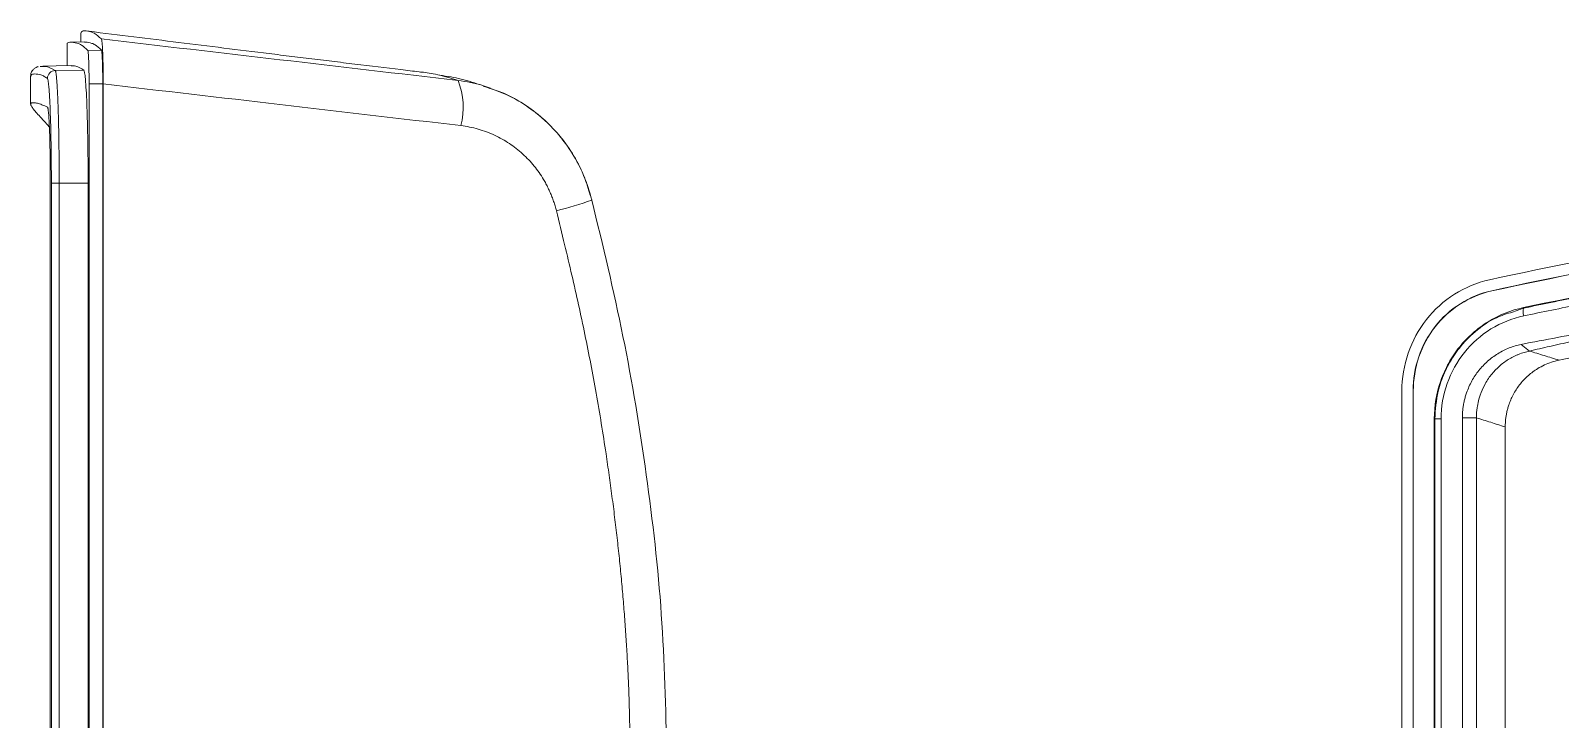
# Model space of a CAD drawing. Header units: inches. Extents: x 1474 to 3696, y 573 to 1061.
# Drawn here: x 2634.7 to 2702, y 879.4 to 909.7 of the extents above; entities that cross this region are included whole.
import ezdxf

# ---------------------------------------------------------------- set-up
doc = ezdxf.new("R2010")
doc.units = ezdxf.units.IN

msp = doc.modelspace()

# ---------------------------------------------------------------- linework, layer by layer
at = {"color": 7, "linetype": 'Continuous', "lineweight": 15}
for p, q in [((2636.925, 909.609), (2636.925, 909.211)), ((2636.325, 909.111), (2636.325, 908.175)), ((2637.103, 909.214), (2636.481, 909.203)), ((2637.837, 908.856), (2637.236, 908.845)), ((2634.725, 907.706), (2634.725, 906.475)), ((2634.748, 907.706), (2634.747, 907.714)), ((2635.142, 908.137), (2635.258, 908.136)), ((2637.063, 907.979), (2635.805, 907.958)), ((2637.294, 907.367), (2637.294, 848.342)), ((2637.895, 907.367), (2637.294, 907.367)), ((2637.895, 907.367), (2637.895, 848.342)), ((2637.916, 848.342), (2637.916, 907.367)), ((2654.948, 907.186), (2654.684, 907.271)), ((2635.589, 903.089), (2635.589, 852.62)), ((2635.979, 903.013), (2635.636, 903.013)), ((2635.636, 903.013), (2635.636, 852.696)), ((2637.252, 903.013), (2635.979, 903.013)), ((2635.979, 903.013), (2635.979, 852.696)), ((2637.252, 903.013), (2637.252, 852.696)), ((2698.978, 898.276), (2698.98, 898.265)), ((2700.373, 897.534), (2700.377, 897.512)), ((2700.632, 895.624), (2700.268, 895.917)), ((2695.025, 893.866), (2695.025, 861.843)), ((2695.514, 861.843), (2695.514, 893.866)), ((2695.525, 893.866), (2695.514, 893.866)), ((2695.525, 861.843), (2695.525, 893.866)), ((2696.449, 863.068), (2696.449, 892.641)), ((2696.473, 892.641), (2696.449, 892.641)), ((2696.75, 892.641), (2696.473, 892.641)), ((2696.473, 863.068), (2696.473, 892.641)), ((2696.75, 863.068), (2696.75, 892.641)), ((2697.684, 863.021), (2697.684, 892.688)), ((2698.301, 892.688), (2697.684, 892.688)), ((2698.301, 863.021), (2698.301, 892.688)), ((2699.57, 863.423), (2699.57, 892.286))]:
    msp.add_line(p, q, dxfattribs=at)
at = {"color": 8, "linetype": 'Continuous', "lineweight": 15}
msp.add_line((2699.888, 897.339), (2700.377, 897.512), dxfattribs=at)
at = {"color": 7, "linetype": 'Continuous', "lineweight": 15, "flags": 128}
for points in [[(2636.501, 908.178), (2635.845, 908.166), (2635.258, 908.156)], [(2659.397, 902.282), (2659.409, 902.267), (2659.405, 902.263)]]:
    msp.add_lwpolyline(points, dxfattribs=at)
at = {"color": 7, "linetype": 'Continuous', "lineweight": 15}
for centre, radius, start, end in [((2635.812, 907.607), 0.35, 91.08107, 179.93497), ((2650.63, 906.337), 3.121, 345.10478, 22.2538), ((2700.864, 897.349), 0.513, 161.49735, 200.49095)]:
    msp.add_arc(centre, radius, start, end, dxfattribs=at)
at = {"color": 8, "linetype": 'Continuous', "lineweight": 15}
msp.add_arc((2655.176, 913.525), 12.03, 282.80595, 290.58228, dxfattribs=at)
at = {"color": 7, "linetype": 'Continuous', "lineweight": 15}
for points, knots in [([(2637.837, 909.345), (2637.73, 909.442), (2637.515, 909.636), (2637.236, 909.698), (2636.977, 909.718), (2636.951, 909.643), (2636.939, 909.609)], [0, 0, 0, 0, 0.259299, 0.518617, 0.778253, 1, 1, 1, 1]), ([(2651.811, 907.9), (2651.544, 907.933), (2650.63, 908.044), (2649.357, 908.197), (2647.989, 908.363), (2646.978, 908.486), (2645.965, 908.61), (2644.618, 908.775), (2642.928, 908.984), (2640.95, 909.23), (2638.995, 909.473), (2637.702, 909.633), (2637.049, 909.714)], [0, 0, 0, 0, 0.059136, 0.202588, 0.270641, 0.33613, 0.399712, 0.462594, 0.58976, 0.722028, 0.859506, 1, 1, 1, 1]), ([(2833.728, 909.345), (2830.888, 909.47), (2828.048, 909.548), (2822.367, 909.653), (2819.527, 909.68), (2813.845, 909.708), (2811.003, 909.708), (2805.319, 909.671), (2802.475, 909.634), (2793.944, 909.458), (2788.272, 909.26), (2776.949, 908.68), (2771.297, 908.303), (2762.836, 907.646), (2760.018, 907.411), (2754.388, 906.91), (2751.575, 906.646), (2745.959, 906.07), (2743.159, 905.758), (2737.576, 905.077), (2734.793, 904.707), (2729.24, 903.918), (2726.469, 903.5), (2720.927, 902.641), (2718.156, 902.202), (2712.62, 901.308), (2709.854, 900.856), (2704.344, 899.88), (2701.599, 899.355), (2698.872, 898.754)], [0, 0, 0, 0, 0.0625, 0.0625, 0.125, 0.125, 0.1875, 0.1875, 0.25, 0.25, 0.375, 0.375, 0.5, 0.5, 0.5625, 0.5625, 0.625, 0.625, 0.6875, 0.6875, 0.75, 0.75, 0.8125, 0.8125, 0.875, 0.875, 0.9375, 0.9375, 1, 1, 1, 1]), ([(2636.335, 909.111), (2636.332, 909.117), (2636.312, 909.154), (2636.362, 909.179), (2636.436, 909.205), (2636.589, 909.204), (2636.772, 909.168), (2636.996, 909.068), (2637.142, 908.933), (2637.236, 908.845)], [0, 0, 0, 0, 0.026676, 0.15104, 0.275403, 0.399765, 0.648491, 0.772854, 1, 1, 1, 1]), ([(2637.09, 909.211), (2637.111, 909.212), (2637.203, 909.215), (2637.373, 909.178), (2637.596, 909.079), (2637.742, 908.943), (2637.837, 908.856)], [0, 0, 0, 0, 0.107124, 0.477029, 0.66198, 1, 1, 1, 1]), ([(2637.916, 907.367), (2637.916, 907.494), (2637.915, 907.62), (2637.913, 907.866), (2637.912, 907.989), (2637.908, 908.224), (2637.905, 908.335), (2637.9, 908.547), (2637.896, 908.647), (2637.889, 908.829), (2637.885, 908.911), (2637.877, 909.056), (2637.872, 909.12), (2637.858, 909.274), (2637.848, 909.334), (2637.837, 909.345)], [0, 0, 0, 0, 0.125, 0.125, 0.25, 0.25, 0.375, 0.375, 0.5, 0.5, 0.625, 0.625, 0.75, 0.75, 1, 1, 1, 1]), ([(2698.978, 898.276), (2701.696, 898.875), (2704.438, 899.4), (2709.945, 900.374), (2712.709, 900.828), (2718.244, 901.721), (2721.014, 902.16), (2726.555, 903.019), (2729.326, 903.436), (2734.878, 904.224), (2737.659, 904.593), (2743.238, 905.275), (2746.035, 905.584), (2751.64, 906.159), (2754.448, 906.425), (2760.073, 906.924), (2762.889, 907.159), (2771.349, 907.816), (2777.003, 908.193), (2788.327, 908.772), (2793.997, 908.97), (2802.508, 909.144), (2805.346, 909.182), (2811.021, 909.218), (2813.858, 909.218), (2819.531, 909.191), (2822.367, 909.164), (2828.038, 909.059), (2830.873, 908.98), (2833.706, 908.856)], [0, 0, 0, 0, 0.0625, 0.0625, 0.125, 0.125, 0.1875, 0.1875, 0.25, 0.25, 0.3125, 0.3125, 0.375, 0.375, 0.4375, 0.4375, 0.5, 0.5, 0.625, 0.625, 0.75, 0.75, 0.8125, 0.8125, 0.875, 0.875, 0.9375, 0.9375, 1, 1, 1, 1]), ([(2698.98, 898.265), (2701.698, 898.865), (2704.44, 899.389), (2709.947, 900.364), (2712.712, 900.818), (2718.247, 901.71), (2721.017, 902.15), (2726.557, 903.008), (2729.328, 903.426), (2734.88, 904.214), (2737.661, 904.583), (2743.24, 905.265), (2746.037, 905.573), (2751.641, 906.149), (2754.45, 906.415), (2760.074, 906.914), (2762.891, 907.149), (2771.351, 907.806), (2777.004, 908.182), (2788.328, 908.761), (2793.998, 908.959), (2802.509, 909.134), (2805.347, 909.172), (2811.021, 909.208), (2813.858, 909.207), (2819.531, 909.18), (2822.367, 909.153), (2828.038, 909.048), (2830.873, 908.97), (2833.706, 908.845)], [0, 0, 0, 0, 0.0625, 0.0625, 0.125, 0.125, 0.1875, 0.1875, 0.25, 0.25, 0.3125, 0.3125, 0.375, 0.375, 0.4375, 0.4375, 0.5, 0.5, 0.625, 0.625, 0.75, 0.75, 0.8125, 0.8125, 0.875, 0.875, 0.9375, 0.9375, 1, 1, 1, 1]), ([(2637.236, 908.845), (2637.244, 908.837), (2637.251, 908.793), (2637.262, 908.678), (2637.265, 908.631), (2637.272, 908.524), (2637.275, 908.461), (2637.28, 908.325), (2637.282, 908.252), (2637.287, 908.093), (2637.288, 908.008), (2637.293, 907.746), (2637.294, 907.557), (2637.294, 907.367)], [0, 0, 0, 0, 0.25, 0.25, 0.375, 0.375, 0.5, 0.5, 0.625, 0.625, 0.75, 0.75, 1, 1, 1, 1]), ([(2637.837, 908.856), (2637.844, 908.848), (2637.852, 908.803), (2637.863, 908.687), (2637.866, 908.64), (2637.872, 908.532), (2637.875, 908.469), (2637.881, 908.332), (2637.883, 908.258), (2637.887, 908.098), (2637.889, 908.013), (2637.894, 907.749), (2637.895, 907.559), (2637.895, 907.367)], [0, 0, 0, 0, 0.25, 0.25, 0.375, 0.375, 0.5, 0.5, 0.625, 0.625, 0.75, 0.75, 1, 1, 1, 1]), ([(2635.057, 908.13), (2635.05, 908.129), (2635.028, 908.123), (2634.988, 908.107), (2634.938, 908.082), (2634.889, 908.049), (2634.842, 908.008), (2634.789, 907.947), (2634.744, 907.855), (2634.727, 907.779), (2634.726, 907.738), (2634.725, 907.714)], [0, 0, 0, 0, 0.072673, 0.232411, 0.394836, 0.510523, 0.591533, 0.674383, 0.74671, 0.848742, 1, 1, 1, 1]), ([(2635.462, 907.608), (2635.484, 907.591), (2635.506, 907.46), (2635.548, 906.986), (2635.568, 906.644), (2635.6, 905.797), (2635.613, 905.292), (2635.631, 904.196), (2635.636, 903.604), (2635.636, 903.013)], [0, 0, 0, 0, 0.25, 0.25, 0.5, 0.5, 0.75, 0.75, 1, 1, 1, 1]), ([(2635.805, 907.958), (2635.808, 907.954), (2635.813, 907.948), (2635.821, 907.926), (2635.829, 907.895), (2635.836, 907.855), (2635.844, 907.806), (2635.851, 907.749), (2635.858, 907.684), (2635.865, 907.612), (2635.872, 907.533), (2635.879, 907.447), (2635.885, 907.355), (2635.891, 907.257), (2635.897, 907.154), (2635.903, 907.046), (2635.909, 906.934), (2635.914, 906.818), (2635.919, 906.699), (2635.924, 906.576), (2635.929, 906.45), (2635.933, 906.321), (2635.937, 906.191), (2635.941, 906.058), (2635.945, 905.925), (2635.948, 905.79), (2635.952, 905.654), (2635.955, 905.518), (2635.958, 905.381), (2635.96, 905.245), (2635.963, 905.109), (2635.965, 904.973), (2635.967, 904.838), (2635.969, 904.704), (2635.97, 904.571), (2635.972, 904.44), (2635.973, 904.31), (2635.975, 904.181), (2635.976, 904.055), (2635.976, 903.93), (2635.977, 903.807), (2635.978, 903.687), (2635.978, 903.568), (2635.979, 903.453), (2635.979, 903.339), (2635.979, 903.228), (2635.979, 903.12), (2635.979, 903.048), (2635.979, 903.013)], [0, 0, 0, 0, 0.029649, 0.058925, 0.087839, 0.116399, 0.144614, 0.172485, 0.20001, 0.227186, 0.254012, 0.280489, 0.306616, 0.332394, 0.35782, 0.382894, 0.407614, 0.431981, 0.455995, 0.479656, 0.502966, 0.525928, 0.548541, 0.570807, 0.592724, 0.614293, 0.635513, 0.656382, 0.676901, 0.697068, 0.716884, 0.736349, 0.755464, 0.774227, 0.79264, 0.810701, 0.828411, 0.845767, 0.862771, 0.87942, 0.895716, 0.91166, 0.927253, 0.942497, 0.957393, 0.971941, 0.986144, 1, 1, 1, 1]), ([(2636.506, 908.164), (2636.572, 908.167), (2636.731, 908.173), (2636.94, 908.051), (2637.063, 907.979)], [0, 0, 0, 0, 0.410927, 1, 1, 1, 1]), ([(2637.063, 907.979), (2637.075, 907.97), (2637.087, 907.93), (2637.105, 907.826), (2637.11, 907.784), (2637.122, 907.685), (2637.128, 907.628), (2637.145, 907.435), (2637.156, 907.28), (2637.176, 906.918), (2637.186, 906.709), (2637.204, 906.253), (2637.212, 906.005), (2637.226, 905.469), (2637.232, 905.182), (2637.242, 904.593), (2637.245, 904.288), (2637.25, 903.655), (2637.252, 903.335), (2637.252, 903.013)], [0, 0, 0, 0, 0.125, 0.125, 0.1875, 0.1875, 0.25, 0.25, 0.375, 0.375, 0.5, 0.5, 0.625, 0.625, 0.75, 0.75, 0.875, 0.875, 1, 1, 1, 1]), ([(2651.811, 907.899), (2651.849, 907.895), (2651.983, 907.884), (2652.248, 907.846), (2652.614, 907.779), (2653.033, 907.678), (2653.355, 907.573), (2653.518, 907.519)], [0, 0, 0, 0, 0.085215, 0.301764, 0.535424, 0.764062, 1, 1, 1, 1]), ([(2654.567, 907.308), (2654.421, 907.356), (2653.939, 907.514), (2653.306, 907.67), (2652.871, 907.73), (2652.705, 907.753)], [0, 0, 0, 0, 0.211691, 0.698555, 1, 1, 1, 1]), ([(2700.373, 897.534), (2702.981, 898.085), (2705.609, 898.575), (2710.882, 899.492), (2713.528, 899.921), (2718.824, 900.771), (2721.474, 901.193), (2726.775, 902.013), (2729.425, 902.412), (2734.736, 903.166), (2737.398, 903.522), (2742.733, 904.179), (2745.407, 904.478), (2750.766, 905.036), (2753.452, 905.294), (2758.831, 905.781), (2761.524, 906.009), (2769.614, 906.654), (2775.02, 907.027), (2783.141, 907.476), (2785.85, 907.606), (2791.271, 907.823), (2793.983, 907.911), (2799.411, 908.051), (2802.125, 908.101), (2807.553, 908.164), (2810.267, 908.178), (2815.694, 908.177), (2818.407, 908.163), (2823.832, 908.104), (2826.545, 908.058), (2829.257, 907.979)], [0, 0, 0, 0, 0.0625, 0.0625, 0.125, 0.125, 0.1875, 0.1875, 0.25, 0.25, 0.3125, 0.3125, 0.375, 0.375, 0.4375, 0.4375, 0.5, 0.5, 0.625, 0.625, 0.6875, 0.6875, 0.75, 0.75, 0.8125, 0.8125, 0.875, 0.875, 0.9375, 0.9375, 1, 1, 1, 1]), ([(2700.377, 897.512), (2700.779, 897.596), (2701.598, 897.767), (2702.856, 898.018), (2704.168, 898.272), (2705.533, 898.527), (2706.952, 898.784), (2708.425, 899.043), (2709.951, 899.304), (2711.529, 899.568), (2713.158, 899.836), (2714.836, 900.109), (2716.564, 900.386), (2718.339, 900.67), (2720.161, 900.96), (2723.172, 901.434), (2726.755, 901.988), (2730.278, 902.509), (2732.923, 902.887), (2735.127, 903.191), (2737.82, 903.547), (2740.971, 903.944), (2745.208, 904.435), (2750.75, 905.018), (2757.785, 905.676), (2763.748, 906.171), (2768.12, 906.504), (2770.422, 906.671), (2772.787, 906.835), (2775.2, 906.994), (2777.644, 907.145), (2780.093, 907.287), (2782.527, 907.418), (2784.935, 907.537), (2787.334, 907.644), (2789.774, 907.742), (2792.319, 907.832), (2794.998, 907.915), (2797.787, 907.988), (2800.647, 908.049), (2803.557, 908.097), (2806.524, 908.13), (2809.555, 908.151), (2812.658, 908.158), (2815.835, 908.152), (2819.087, 908.133), (2822.412, 908.099), (2825.81, 908.047), (2828.1, 907.987), (2829.256, 907.958)], [0, 0, 0, 0, 0.009613, 0.019627, 0.030044, 0.040868, 0.052103, 0.063747, 0.075795, 0.088241, 0.101077, 0.114297, 0.127893, 0.141857, 0.156186, 0.170875, 0.212899, 0.240686, 0.25391, 0.27517, 0.292502, 0.317147, 0.349056, 0.391575, 0.446448, 0.512676, 0.529908, 0.547698, 0.565962, 0.584605, 0.603496, 0.622432, 0.641181, 0.659681, 0.678008, 0.696511, 0.715936, 0.736676, 0.758242, 0.780199, 0.802523, 0.825263, 0.848514, 0.872331, 0.896727, 0.9217, 0.947242, 0.973342, 1, 1, 1, 1]), ([(2700.383, 897.169), (2700.794, 897.255), (2701.614, 897.426), (2702.847, 897.672), (2704.081, 897.911), (2705.189, 898.117), (2706.547, 898.366), (2708.524, 898.718), (2711.811, 899.274), (2716.43, 900.021), (2721.306, 900.798), (2725.873, 901.506), (2729.737, 902.087), (2733.614, 902.641), (2737.764, 903.198), (2742.191, 903.747), (2746.898, 904.27), (2751.62, 904.75), (2756.356, 905.192), (2761.104, 905.603), (2765.537, 905.961), (2769.647, 906.269), (2773.43, 906.531), (2777.206, 906.772), (2780.975, 906.989), (2784.738, 907.18), (2788.494, 907.345), (2792.244, 907.482), (2795.986, 907.594), (2799.721, 907.683), (2803.448, 907.747), (2807.165, 907.787), (2810.872, 907.806), (2814.569, 907.807), (2818.256, 907.79), (2821.933, 907.755), (2825.599, 907.702), (2828.04, 907.639), (2829.259, 907.608)], [0, 0, 0, 0, 0.0098271, 0.0196431, 0.0294479, 0.0392415, 0.046002, 0.0617342, 0.0861411, 0.1238053, 0.1708362, 0.2011624, 0.2315349, 0.2619545, 0.2924223, 0.3290437, 0.3656982, 0.4023859, 0.4391059, 0.4758572, 0.5126392, 0.5418757, 0.5710403, 0.6001328, 0.629153, 0.6581011, 0.6869805, 0.7157921, 0.7445365, 0.7732125, 0.8018203, 0.8303548, 0.8588146, 0.8871997, 0.9155096, 0.9437449, 0.9719084, 1, 1, 1, 1]), ([(2653.646, 905.535), (2650.989, 905.846), (2645.746, 906.461), (2640.502, 907.068), (2637.916, 907.367)], [0, 0, 0, 0, 0.506702, 1, 1, 1, 1]), ([(2659.405, 902.263), (2659.296, 902.63), (2659.085, 903.345), (2658.572, 904.308), (2657.967, 905.14), (2657.288, 905.835), (2656.567, 906.392), (2655.7, 906.921), (2655.024, 907.14), (2654.619, 907.271)], [0, 0, 0, 0, 0.157537, 0.307041, 0.448491, 0.581963, 0.707451, 0.824933, 1, 1, 1, 1]), ([(2659.335, 902.473), (2659.255, 902.742), (2659.078, 903.343), (2658.634, 904.206), (2658.049, 905.048), (2657.346, 905.793), (2656.533, 906.427), (2655.726, 906.903), (2655.169, 907.095), (2654.943, 907.173)], [0, 0, 0, 0, 0.124691, 0.278228, 0.430577, 0.581809, 0.734864, 0.892367, 1, 1, 1, 1]), ([(2635.546, 905.487), (2635.467, 905.57), (2635.299, 905.747), (2635.089, 905.976), (2634.913, 906.176), (2634.791, 906.332), (2634.723, 906.448), (2634.722, 906.508), (2634.764, 906.535), (2634.819, 906.545), (2634.891, 906.542), (2634.975, 906.528), (2635.067, 906.505), (2635.161, 906.475), (2635.255, 906.44), (2635.354, 906.4), (2635.427, 906.369), (2635.466, 906.353)], [0, 0, 0, 0, 0.081854, 0.173976, 0.262027, 0.345981, 0.429431, 0.517878, 0.570665, 0.624093, 0.679741, 0.731212, 0.78479, 0.840767, 0.887173, 0.939906, 1, 1, 1, 1]), ([(2635.466, 906.353), (2635.468, 906.351), (2635.472, 906.347), (2635.478, 906.33), (2635.484, 906.307), (2635.492, 906.265), (2635.502, 906.193), (2635.517, 906.042), (2635.535, 905.784), (2635.554, 905.373), (2635.569, 904.878), (2635.579, 904.408), (2635.584, 904.011), (2635.587, 903.706), (2635.589, 903.397), (2635.589, 903.191), (2635.589, 903.089)], [0, 0, 0, 0, 0.031453, 0.062993, 0.094699, 0.126648, 0.189803, 0.253069, 0.37817, 0.502868, 0.627673, 0.752586, 0.815025, 0.877362, 0.939159, 1, 1, 1, 1]), ([(2700.268, 895.917), (2700.8, 896.018), (2701.862, 896.22), (2703.457, 896.519), (2705.048, 896.813), (2706.636, 897.102), (2708.222, 897.387), (2709.804, 897.666), (2711.383, 897.942), (2712.958, 898.212), (2714.53, 898.478), (2716.93, 898.877), (2720.143, 899.397), (2724.153, 900.023), (2728.109, 900.615), (2732.478, 901.242), (2737.31, 901.889), (2742.656, 902.543), (2748.901, 903.239), (2756.098, 903.948), (2764.172, 904.628), (2772.323, 905.212), (2779.65, 905.655), (2786.101, 905.984), (2791.531, 906.214), (2796.383, 906.372), (2800.814, 906.47), (2804.852, 906.523), (2808.96, 906.546), (2812.975, 906.542), (2817.093, 906.516), (2821.032, 906.474), (2825.172, 906.418), (2827.89, 906.376), (2829.387, 906.353)], [0, 0, 0, 0, 0.012673, 0.025309, 0.037907, 0.050465, 0.062982, 0.075461, 0.087901, 0.100305, 0.112672, 0.125003, 0.156913, 0.188375, 0.219401, 0.250004, 0.291074, 0.332746, 0.375002, 0.43668, 0.499994, 0.56203, 0.624993, 0.668958, 0.71063, 0.74999, 0.780556, 0.81248, 0.8428, 0.874975, 0.904789, 0.937487, 0.965557, 1, 1, 1, 1]), ([(2829.32, 906.055), (2829.161, 906.063), (2828.842, 906.08), (2828.358, 906.103), (2827.867, 906.125), (2827.368, 906.145), (2826.862, 906.165), (2826.348, 906.182), (2825.827, 906.199), (2824.832, 906.228), (2823.306, 906.261), (2821.329, 906.287), (2819.266, 906.299), (2817.229, 906.3), (2815.137, 906.293), (2813.031, 906.281), (2810.993, 906.266), (2808.276, 906.238), (2804.897, 906.193), (2800.821, 906.12), (2797.477, 906.049), (2794.809, 905.986), (2792.77, 905.932), (2790.679, 905.87), (2788.579, 905.801), (2786.542, 905.724), (2784.478, 905.636), (2782.505, 905.543), (2780.501, 905.437), (2778.5, 905.321), (2775.801, 905.152), (2773.08, 904.966), (2770.391, 904.768), (2768.317, 904.609), (2766.303, 904.45), (2763.66, 904.235), (2760.363, 903.959), (2756.404, 903.614), (2752.336, 903.243), (2749.114, 902.933), (2746.629, 902.679), (2745.021, 902.507), (2743.417, 902.328), (2741.818, 902.143), (2739.38, 901.849), (2736.191, 901.439), (2732.884, 900.973), (2730.287, 900.589), (2727.648, 900.189), (2724.35, 899.676), (2721.019, 899.149), (2718.367, 898.732), (2716.373, 898.421), (2714.4, 898.115), (2712.398, 897.805), (2710.398, 897.489), (2708.376, 897.158), (2706.391, 896.812), (2704.738, 896.501), (2703.45, 896.244), (2702.474, 896.039), (2701.536, 895.834), (2700.931, 895.693), (2700.632, 895.624)], [0, 0, 0, 0, 0.003754, 0.007552, 0.011394, 0.015283, 0.019219, 0.023204, 0.027238, 0.031324, 0.046273, 0.062508, 0.07689, 0.093778, 0.109441, 0.125102, 0.14231, 0.15641, 0.187717, 0.220164, 0.250325, 0.264772, 0.281642, 0.297304, 0.312963, 0.330042, 0.344266, 0.360552, 0.375548, 0.390535, 0.406796, 0.438007, 0.453605, 0.469201, 0.486171, 0.500388, 0.530647, 0.562763, 0.59233, 0.625138, 0.637643, 0.650132, 0.662608, 0.675065, 0.687496, 0.719693, 0.749929, 0.765562, 0.781198, 0.812467, 0.843715, 0.859943, 0.874941, 0.890555, 0.906173, 0.92179, 0.937402, 0.953646, 0.968676, 0.976846, 0.98478, 0.992493, 1, 1, 1, 1]), ([(2657.842, 901.795), (2657.824, 901.864), (2657.788, 902.002), (2657.724, 902.205), (2657.652, 902.405), (2657.571, 902.601), (2657.482, 902.794), (2657.385, 902.983), (2657.195, 903.316), (2656.877, 903.772), (2656.373, 904.306), (2655.789, 904.765), (2655.239, 905.073), (2654.771, 905.269), (2654.404, 905.389), (2654.029, 905.481), (2653.774, 905.517), (2653.646, 905.535)], [0, 0, 0, 0, 0.035518, 0.070866, 0.106108, 0.141308, 0.176531, 0.211843, 0.247308, 0.36802, 0.488737, 0.614222, 0.739821, 0.80506, 0.8699, 0.934746, 1, 1, 1, 1]), ([(2701.936, 895.221), (2702.315, 895.297), (2703.049, 895.444), (2704.116, 895.649), (2705.111, 895.836), (2706.031, 896.004), (2706.871, 896.155), (2707.631, 896.288), (2708.306, 896.406), (2708.896, 896.507), (2710.606, 896.797), (2713.285, 897.234), (2717.076, 897.834), (2720.765, 898.405), (2724.553, 898.978), (2728.331, 899.531), (2732.129, 900.062), (2735.933, 900.564), (2739.762, 901.035), (2743.577, 901.469), (2747.345, 901.866), (2751.077, 902.229), (2754.851, 902.573), (2758.734, 902.909), (2761.364, 903.121), (2762.697, 903.228)], [0, 0, 0, 0, 0.019053, 0.0369276, 0.0535681, 0.0689243, 0.0829505, 0.0956061, 0.1068551, 0.1166667, 0.1250142, 0.192115, 0.2499755, 0.3132138, 0.3749675, 0.4374722, 0.4999741, 0.5624711, 0.6249678, 0.6884599, 0.7499679, 0.8099173, 0.8714387, 0.9348089, 1, 1, 1, 1]), ([(2662.699, 877.854), (2662.65, 879.919), (2662.552, 884.043), (2661.847, 890.189), (2660.848, 896.277), (2659.884, 900.27), (2659.404, 902.262)], [0, 0, 0, 0, 0.250737, 0.500798, 0.750866, 1, 1, 1, 1]), ([(2661.081, 877.854), (2661.08, 878.131), (2661.078, 878.688), (2661.063, 879.526), (2661.04, 880.372), (2661.007, 881.226), (2660.965, 882.087), (2660.913, 882.955), (2660.852, 883.831), (2660.782, 884.715), (2660.703, 885.606), (2660.613, 886.505), (2660.515, 887.411), (2660.407, 888.325), (2660.29, 889.246), (2660.164, 890.175), (2659.945, 891.685), (2659.609, 893.748), (2659.107, 896.366), (2658.624, 898.541), (2658.196, 900.353), (2657.964, 901.298), (2657.842, 901.795)], [0, 0, 0, 0, 0.034289, 0.068895, 0.10382, 0.139069, 0.174647, 0.210557, 0.246804, 0.283391, 0.320321, 0.357599, 0.395228, 0.433211, 0.471551, 0.510252, 0.549317, 0.660506, 0.769181, 0.879454, 0.936585, 1, 1, 1, 1]), ([(2698.872, 898.754), (2698.325, 898.633), (2697.814, 898.423), (2696.864, 897.823), (2696.451, 897.449), (2695.753, 896.56), (2695.486, 896.066), (2695.117, 894.991), (2695.025, 894.437), (2695.025, 893.866)], [0, 0, 0, 0, 0.25, 0.25, 0.5, 0.5, 0.75, 0.75, 1, 1, 1, 1]), ([(2695.514, 893.866), (2695.514, 894.38), (2695.597, 894.88), (2695.929, 895.852), (2696.169, 896.295), (2696.797, 897.098), (2697.168, 897.436), (2698.024, 897.977), (2698.485, 898.167), (2698.978, 898.276)], [0, 0, 0, 0, 0.25, 0.25, 0.5, 0.5, 0.75, 0.75, 1, 1, 1, 1]), ([(2695.525, 893.866), (2695.525, 894.379), (2695.608, 894.878), (2695.938, 895.847), (2696.178, 896.29), (2696.804, 897.09), (2697.175, 897.427), (2698.029, 897.967), (2698.488, 898.157), (2698.98, 898.266)], [0, 0, 0, 0, 0.25, 0.25, 0.5, 0.5, 0.75, 0.75, 1, 1, 1, 1]), ([(2696.449, 892.641), (2696.449, 893.217), (2696.545, 893.778), (2696.83, 894.59), (2696.947, 894.848), (2697.221, 895.342), (2697.38, 895.579), (2697.737, 896.023), (2697.932, 896.226), (2698.353, 896.597), (2698.58, 896.766), (2699.302, 897.21), (2699.82, 897.417), (2700.373, 897.534)], [0, 0, 0, 0, 0.25, 0.25, 0.375, 0.375, 0.5, 0.5, 0.625, 0.625, 0.75, 0.75, 1, 1, 1, 1]), ([(2696.473, 892.641), (2696.5, 893.053), (2696.537, 893.606), (2696.738, 894.27), (2696.89, 894.664), (2697.14, 895.175), (2697.559, 895.812), (2698.256, 896.519), (2699.048, 897.082), (2699.647, 897.265), (2699.888, 897.339)], [0, 0, 0, 0, 0.196753, 0.263833, 0.331555, 0.39989, 0.537081, 0.696246, 0.87805, 1, 1, 1, 1]), ([(2696.75, 892.641), (2696.75, 893.168), (2696.84, 893.696), (2697.189, 894.689), (2697.447, 895.155), (2698.103, 895.97), (2698.5, 896.321), (2699.386, 896.867), (2699.876, 897.062), (2700.383, 897.169)], [0, 0, 0, 0, 0.25, 0.25, 0.5, 0.5, 0.75, 0.75, 1, 1, 1, 1]), ([(2697.684, 892.688), (2697.685, 892.75), (2697.687, 892.876), (2697.703, 893.062), (2697.729, 893.248), (2697.765, 893.432), (2697.813, 893.614), (2697.908, 893.913), (2698.087, 894.315), (2698.4, 894.781), (2698.785, 895.186), (2699.162, 895.465), (2699.487, 895.648), (2699.742, 895.764), (2700.002, 895.856), (2700.179, 895.896), (2700.268, 895.917)], [0, 0, 0, 0, 0.041713, 0.083233, 0.124701, 0.166259, 0.208047, 0.250203, 0.375507, 0.499915, 0.624462, 0.749562, 0.813809, 0.87664, 0.938537, 1, 1, 1, 1]), ([(2698.301, 892.688), (2698.302, 892.735), (2698.304, 892.84), (2698.316, 893.01), (2698.347, 893.239), (2698.397, 893.47), (2698.493, 893.78), (2698.653, 894.15), (2698.886, 894.506), (2699.117, 894.774), (2699.357, 895.01), (2699.627, 895.213), (2699.885, 895.356), (2700.038, 895.428), (2700.2, 895.496), (2700.399, 895.566), (2700.559, 895.606), (2700.632, 895.624)], [0, 0, 0, 0, 0.034889, 0.076483, 0.125056, 0.204782, 0.250079, 0.363551, 0.499879, 0.56253, 0.624965, 0.749836, 0.812303, 0.843837, 0.875055, 0.942447, 1, 1, 1, 1]), ([(2700.632, 895.624), (2700.85, 895.557), (2701.285, 895.424), (2701.719, 895.289), (2701.936, 895.221)], [0, 0, 0, 0, 0.501246, 1, 1, 1, 1]), ([(2699.57, 892.286), (2699.571, 892.343), (2699.572, 892.458), (2699.587, 892.628), (2699.611, 892.797), (2699.644, 892.964), (2699.687, 893.13), (2699.773, 893.401), (2699.937, 893.767), (2700.224, 894.192), (2700.577, 894.563), (2700.943, 894.832), (2701.292, 895.018), (2701.607, 895.143), (2701.826, 895.195), (2701.936, 895.221)], [0, 0, 0, 0, 0.041885, 0.083498, 0.124974, 0.166449, 0.20806, 0.24994, 0.374779, 0.499888, 0.624774, 0.749857, 0.833351, 0.916362, 1, 1, 1, 1]), ([(2699.57, 892.286), (2699.356, 892.354), (2698.934, 892.489), (2698.511, 892.622), (2698.301, 892.688)], [0, 0, 0, 0, 0.5042495, 1, 1, 1, 1])]:
    msp.add_open_spline(points, degree=3, knots=knots, dxfattribs=at)
msp.add_open_spline([(2653.518, 907.519), (2648.292, 908.133), (2643.065, 908.741), (2637.837, 909.345)], degree=3, dxfattribs=at)
at = {"color": 8, "linetype": 'Continuous', "lineweight": 15}
for points, knots in [([(2634.747, 907.714), (2634.742, 907.73), (2634.728, 907.774), (2634.802, 907.798), (2634.904, 907.81), (2635.037, 907.798), (2635.177, 907.766), (2635.315, 907.71), (2635.414, 907.641), (2635.462, 907.608)], [0, 0, 0, 0, 0.0927709, 0.2450868, 0.4018671, 0.5603686, 0.7033304, 0.8560111, 1, 1, 1, 1]), ([(2635.258, 908.136), (2635.31, 908.142), (2635.456, 908.158), (2635.668, 908.036), (2635.805, 907.958)], [0, 0, 0, 0, 0.352499, 1, 1, 1, 1]), ([(2654.943, 907.173), (2654.83, 907.218), (2654.374, 907.4), (2653.886, 907.468), (2653.518, 907.519)], [0, 0, 0, 0, 0.246299, 1, 1, 1, 1])]:
    msp.add_open_spline(points, degree=3, knots=knots, dxfattribs=at)

doc.saveas('drawing.dxf')
